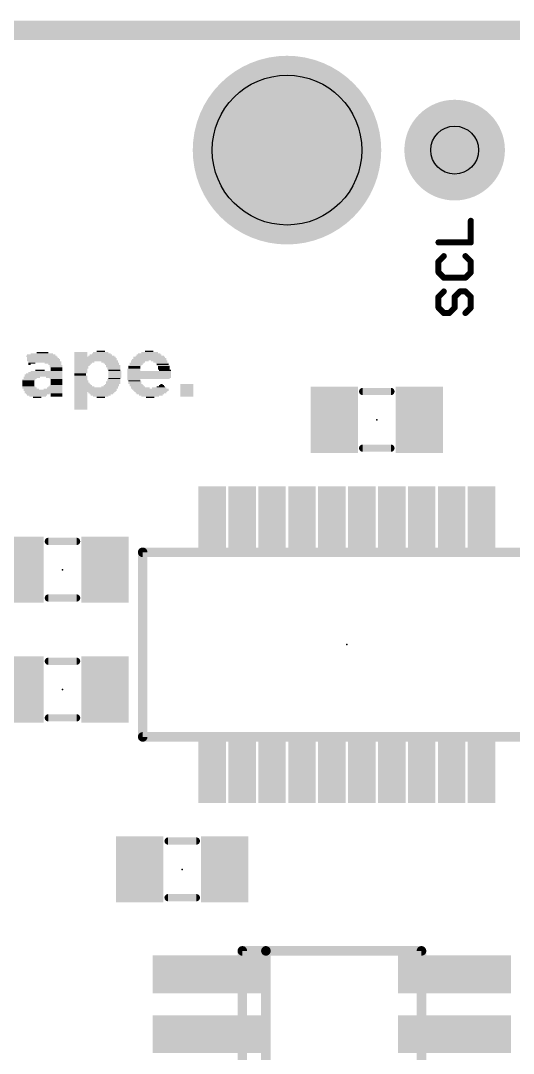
# Model space of a CAD drawing. Extents: x 45.5 to 117.9, y 20.2 to 75.1.
# Drawn here: x 57.85 to 68.3, y 53.25 to 75.13 of the extents above; entities that cross this region are included whole.
import ezdxf

# ---------------------------------------------------------------- set-up
doc = ezdxf.new("R2010")
doc.units = 0
for name, color, linetype in [('17', 82, 'CONTINUOUS'), ('20', 7, 'CONTINUOUS'), ('21', 253, 'CONTINUOUS'), ('23', 7, 'CONTINUOUS'), ('25', 253, 'CONTINUOUS'), ('29', 253, 'CONTINUOUS'), ('30', 253, 'CONTINUOUS'), ('31', 253, 'CONTINUOUS'), ('44', 253, 'CONTINUOUS'), ('51', 253, 'CONTINUOUS')]:
    doc.layers.add(name, color=color, linetype=linetype)

# ---------------------------------------------------------------- blocks, each defined once
blk = doc.blocks.new('RECT')
blk.add_solid([(-0.5, -0.5), (0.5, -0.5), (-0.5, 0.5), (0.5, 0.5)])
blk = doc.blocks.new('ROUNDP')
at = {"const_width": 0.5}
blk.add_lwpolyline([(0, -0.25, 1), (0, 0.25, 1), (0, -0.25)], format="xyb", dxfattribs=at)

msp = doc.modelspace()

# ---------------------------------------------------------------- linework, layer by layer
at = {"layer": '20', "const_width": 0.4064}
msp.add_lwpolyline([(49.8475, 74.93), (113.03, 74.93)], dxfattribs=at)
at = {"layer": '20'}
msp.add_circle((63.5, 72.39), 1.5875, dxfattribs=at)
at = {"layer": '21'}
for points, const_width in [([(65.105, 67.275), (65.705, 67.275)], 0.1524), ([(65.105, 66.075), (65.705, 66.075)], 0.1524), ([(59.0375, 64.1), (58.4375, 64.1)], 0.1524), ([(69.1007, 63.8683), (60.4393, 63.8683)], 0.2032), ([(60.4393, 63.8683), (60.4393, 59.9567)], 0.2032), ([(59.0375, 62.9), (58.4375, 62.9)], 0.1524), ([(59.0375, 61.56), (58.4375, 61.56)], 0.1524), ([(59.0375, 60.36), (58.4375, 60.36)], 0.1524), ([(60.4393, 59.9567), (69.1007, 59.9567)], 0.2032), ([(60.9775, 57.75), (61.5775, 57.75)], 0.1524), ([(60.9775, 56.55), (61.5775, 56.55)], 0.1524)]:
    msp.add_lwpolyline(points, dxfattribs=dict(at, const_width=const_width))
for points, const_width in [([(65.105, 67.3131, 1), (65.105, 67.2369)], 0.0762), ([(65.705, 67.2369, 1), (65.705, 67.3131)], 0.0762), ([(65.105, 66.1131, 1), (65.105, 66.0369)], 0.0762), ([(65.705, 66.0369, 1), (65.705, 66.1131)], 0.0762), ([(58.4375, 64.1381, 1), (58.4375, 64.0619)], 0.0762), ([(59.0375, 64.0619, 1), (59.0375, 64.1381)], 0.0762), ([(60.4393, 63.9191, 1), (60.4393, 63.8175)], 0.1016), ([(60.4901, 63.8683, 1), (60.3885, 63.8683)], 0.1016), ([(58.4375, 62.9381, 1), (58.4375, 62.8619)], 0.0762), ([(59.0375, 62.8619, 1), (59.0375, 62.9381)], 0.0762), ([(58.4375, 61.5981, 1), (58.4375, 61.5219)], 0.0762), ([(59.0375, 61.5219, 1), (59.0375, 61.5981)], 0.0762), ([(58.4375, 60.3981, 1), (58.4375, 60.3219)], 0.0762), ([(59.0375, 60.3219, 1), (59.0375, 60.3981)], 0.0762), ([(60.4393, 60.0075, 1), (60.4393, 59.9059)], 0.1016), ([(60.3885, 59.9567, 1), (60.4901, 59.9567)], 0.1016), ([(60.9775, 57.7881, 1), (60.9775, 57.7119)], 0.0762), ([(61.5775, 57.7119, 1), (61.5775, 57.7881)], 0.0762), ([(60.9775, 56.5881, 1), (60.9775, 56.5119)], 0.0762), ([(61.5775, 56.5119, 1), (61.5775, 56.5881)], 0.0762)]:
    msp.add_lwpolyline(points, format="xyb", dxfattribs=dict(at, const_width=const_width))
at = {"layer": '23'}
for p in [(65.405, 66.675), (58.7375, 63.5), (64.77, 61.9125), (58.7375, 60.96), (61.2775, 57.15)]:
    msp.add_point(p, dxfattribs=at)
at = {"layer": '25', "const_width": 0.0635}
for points in [[(67.4306, 70.8927, 1), (67.3671, 70.8927)], [(66.7125, 70.4668, 1), (66.7125, 70.4033)], [(67.3671, 70.4351, 1), (67.4306, 70.4351)], [(67.3989, 70.4033, 1), (67.3989, 70.4668)], [(66.7443, 70.0299, 1), (66.6808, 70.0299)], [(66.6901, 70.0523, 1), (66.735, 70.0074)], [(66.8494, 70.1218, 1), (66.8045, 70.1667)], [(67.307, 70.1667, 1), (67.2621, 70.1218)], [(67.4306, 70.0299, 1), (67.3671, 70.0299)], [(67.3764, 70.0074, 1), (67.4214, 70.0523)], [(66.735, 69.8235, 1), (66.6901, 69.7786)], [(66.6808, 69.8011, 1), (66.7443, 69.8011)], [(67.3671, 69.8011, 1), (67.4306, 69.8011)], [(67.4214, 69.7786, 1), (67.3764, 69.8235)], [(66.8269, 69.7184, 1), (66.8269, 69.6549)], [(66.8045, 69.6642, 1), (66.8494, 69.7091)], [(67.2621, 69.7091, 1), (67.307, 69.6642)], [(67.2845, 69.6549, 1), (67.2845, 69.7184)], [(66.8494, 69.3734, 1), (66.8045, 69.4183)], [(67.1701, 69.4276, 1), (67.1701, 69.3641)], [(67.1926, 69.3734, 1), (67.1477, 69.4183)], [(67.307, 69.4183, 1), (67.2621, 69.3734)], [(67.2845, 69.3641, 1), (67.2845, 69.4276)], [(66.7443, 69.2814, 1), (66.6808, 69.2814)], [(66.6901, 69.3039, 1), (66.735, 69.259)], [(67.0875, 69.2814, 1), (67.024, 69.2814)], [(67.0333, 69.3039, 1), (67.0782, 69.259)], [(67.4306, 69.2814, 1), (67.3671, 69.2814)], [(67.3764, 69.259, 1), (67.4214, 69.3039)], [(66.735, 69.0751, 1), (66.6901, 69.0302)], [(66.6808, 69.0526, 1), (66.7443, 69.0526)], [(66.8269, 68.97, 1), (66.8269, 68.9065)], [(66.8045, 68.9158, 1), (66.8494, 68.9607)], [(66.9189, 68.9607, 1), (66.9638, 68.9158)], [(66.9413, 68.9065, 1), (66.9413, 68.97)], [(67.024, 69.0526, 1), (67.0875, 69.0526)], [(67.0782, 69.0302, 1), (67.0333, 69.0751)], [(67.2621, 68.9607, 1), (67.307, 68.9158)], [(67.3671, 69.0526, 1), (67.4306, 69.0526)], [(67.4214, 69.0302, 1), (67.3764, 69.0751)]]:
    msp.add_lwpolyline(points, format="xyb", dxfattribs=at)
at = {"layer": '25', "const_width": 0.127}
for points in [[(67.3989, 70.4351), (67.3989, 70.8927)], [(66.7125, 70.4351), (67.3989, 70.4351)], [(66.8269, 70.1443), (66.7125, 70.0299)], [(66.7125, 70.0299), (66.7125, 69.8011)], [(67.3989, 70.0299), (67.2845, 70.1443)], [(67.3989, 69.8011), (67.3989, 70.0299)], [(66.7125, 69.8011), (66.8269, 69.6867)], [(67.2845, 69.6867), (67.3989, 69.8011)], [(66.8269, 69.6867), (67.2845, 69.6867)], [(66.8269, 69.3958), (66.7125, 69.2814)], [(67.0557, 69.2814), (67.1701, 69.3958)], [(67.1701, 69.3958), (67.2845, 69.3958)], [(67.2845, 69.3958), (67.3989, 69.2814)], [(66.7125, 69.2814), (66.7125, 69.0526)], [(67.0557, 69.0526), (67.0557, 69.2814)], [(67.3989, 69.2814), (67.3989, 69.0526)], [(66.7125, 69.0526), (66.8269, 68.9383)], [(66.8269, 68.9383), (66.9413, 68.9383)], [(66.9413, 68.9383), (67.0557, 69.0526)], [(67.3989, 69.0526), (67.2845, 68.9383)]]:
    msp.add_lwpolyline(points, dxfattribs=at)
at = {"layer": '29', "const_width": 1.6891}
msp.add_lwpolyline([(63.5, 71.5455, 1), (63.5, 73.2345, 1), (63.5, 71.5455)], format="xyb", dxfattribs=at)
at = {"layer": '30', "const_width": 1.6891}
msp.add_lwpolyline([(63.5, 71.5455, 1), (63.5, 73.2345, 1), (63.5, 71.5455)], format="xyb", dxfattribs=at)
at = {"layer": '44', "const_width": 0.4064}
msp.add_lwpolyline([(63.5, 70.594, 1), (63.5, 74.1861, 1), (63.5, 70.594)], format="xyb", dxfattribs=at)
at = {"layer": '44'}
msp.add_circle((67.056, 72.39), 0.508, dxfattribs=at)
at = {"layer": '51', "const_width": 0.2032}
for points in [[(48.26, 74.93), (112.776, 74.93)], [(62.5525, 50.6225), (62.5525, 55.4225)], [(62.5525, 55.4225), (63.0525, 55.4225)], [(63.0525, 55.4225), (66.3525, 55.4225)], [(63.0525, 50.6225), (63.0525, 55.4225)], [(66.3525, 55.4225), (66.3525, 50.6225)]]:
    msp.add_lwpolyline(points, dxfattribs=at)
at = {"layer": '51', "const_width": 0.1016}
for points in [[(62.6033, 55.4225, 1), (62.5017, 55.4225)], [(62.5525, 55.4733, 1), (62.5525, 55.3717)], [(63.0525, 55.4733, 1), (63.0525, 55.3717)], [(63.1033, 55.4225, 1), (63.0017, 55.4225)], [(63.0525, 55.3717, 1), (63.0525, 55.4733)], [(66.4033, 55.4225, 1), (66.3017, 55.4225)], [(66.3525, 55.3717, 1), (66.3525, 55.4733)]]:
    msp.add_lwpolyline(points, format="xyb", dxfattribs=at)

# ---------------------------------------------------------------- block references
at = {"layer": '17', "xscale": 1.9304, "yscale": 1.9304}
msp.add_blockref('ROUNDP', (67.056, 72.39), dxfattribs=at)
msp.add_blockref('ROUNDP', (67.056, 72.39), dxfattribs=at)
at = {"layer": '29'}
for name, p, xscale, yscale in [('ROUNDP', (67.056, 72.39), 2.1336, 2.1336), ('RECT', (58.2875, 68.05), 0.6, 0.025), ('RECT', (58.3, 68.075), 0.475, 0.025), ('RECT', (58.3125, 68.1), 0.25, 0.025), ('RECT', (59.125, 68.1), 0.275, 0.025), ('RECT', (59.125, 68.075), 0.275, 0.025), ('RECT', (59.125, 68.05), 0.275, 0.025), ('RECT', (59.55, 68.05), 0.475, 0.025), ('RECT', (59.5625, 68.075), 0.4, 0.025), ('RECT', (59.55, 68.1), 0.325, 0.025), ('RECT', (59.55, 68.125), 0.175, 0.025), ('RECT', (60.575, 68.05), 0.525, 0.025), ('RECT', (60.575, 68.075), 0.475, 0.025), ('RECT', (60.5875, 68.1), 0.35, 0.025), ('RECT', (60.575, 68.125), 0.175, 0.025), ('RECT', (58.2875, 68.025), 0.65, 0.025), ('RECT', (58.3125, 68), 0.65, 0.025), ('RECT', (58.325, 67.975), 0.675, 0.025), ('RECT', (58.3375, 67.95), 0.7, 0.025), ('RECT', (58.3375, 67.925), 0.7, 0.025), ('RECT', (58.3625, 67.9), 0.7, 0.025), ('RECT', (58.0875, 67.875), 0.15, 0.025), ('RECT', (58.0375, 67.85), 0.05, 0.025), ('RECT', (58.5375, 67.875), 0.35, 0.025), ('RECT', (58.575, 67.85), 0.275, 0.025), ('RECT', (58.6, 67.825), 0.275, 0.025), ('RECT', (59.125, 68.025), 0.275, 0.025), ('RECT', (59.425, 68), 0.875, 0.025), ('RECT', (59.4375, 67.975), 0.9, 0.025), ('RECT', (59.4375, 67.95), 0.9, 0.025), ('RECT', (59.45, 67.925), 0.925, 0.025), ('RECT', (59.2, 67.9), 0.425, 0.025), ('RECT', (59.175, 67.875), 0.375, 0.025), ('RECT', (59.1625, 67.85), 0.35, 0.025), ('RECT', (59.15, 67.825), 0.325, 0.025), ('RECT', (59.5625, 68.025), 0.55, 0.025), ('RECT', (59.7375, 67.9), 0.35, 0.025), ('RECT', (59.775, 67.875), 0.325, 0.025), ('RECT', (59.7875, 67.85), 0.3, 0.025), ('RECT', (59.8125, 67.825), 0.3, 0.025), ('RECT', (60.275, 67.825), 0.275, 0.025), ('RECT', (60.3125, 67.875), 0.3, 0.025), ('RECT', (60.3, 67.85), 0.275, 0.025), ('RECT', (60.375, 67.925), 0.375, 0.025), ('RECT', (60.3375, 67.9), 0.3, 0.025), ('RECT', (60.575, 67.95), 0.725, 0.025), ('RECT', (60.575, 68), 0.675, 0.025), ('RECT', (60.5875, 67.975), 0.7, 0.025), ('RECT', (60.5875, 68.025), 0.6, 0.025), ('RECT', (60.7875, 67.925), 0.35, 0.025), ('RECT', (60.8125, 67.9), 0.3, 0.025), ('RECT', (60.85, 67.875), 0.275, 0.025), ('RECT', (60.8625, 67.85), 0.25, 0.025), ('RECT', (60.875, 67.825), 0.275, 0.025), ('RECT', (58.3375, 67.625), 0.8, 0.025), ('RECT', (58.35, 67.65), 0.775, 0.025), ('RECT', (58.375, 67.675), 0.725, 0.025), ('RECT', (58.4, 67.7), 0.675, 0.025), ('RECT', (58.2625, 67.725), 0.2, 0.025), ('RECT', (58.6, 67.8), 0.275, 0.025), ('RECT', (58.6125, 67.775), 0.25, 0.025), ('RECT', (58.6125, 67.75), 0.25, 0.025), ('RECT', (58.6125, 67.725), 0.25, 0.025), ('RECT', (59.1375, 67.8), 0.3, 0.025), ('RECT', (59.1375, 67.775), 0.3, 0.025), ('RECT', (59.125, 67.75), 0.275, 0.025), ('RECT', (59.125, 67.725), 0.275, 0.025), ('RECT', (59.125, 67.7), 0.275, 0.025), ('RECT', (59.125, 67.675), 0.275, 0.025), ('RECT', (59.1125, 67.65), 0.25, 0.025), ('RECT', (59.1125, 67.625), 0.25, 0.025), ('RECT', (59.8125, 67.8), 0.3, 0.025), ('RECT', (59.825, 67.775), 0.275, 0.025), ('RECT', (59.825, 67.75), 0.275, 0.025), ('RECT', (59.8375, 67.725), 0.25, 0.025), ('RECT', (59.85, 67.7), 0.275, 0.025), ('RECT', (59.85, 67.675), 0.275, 0.025), ('RECT', (59.85, 67.65), 0.275, 0.025), ('RECT', (59.85, 67.625), 0.275, 0.025), ('RECT', (60.25, 67.75), 0.275, 0.025), ('RECT', (60.25, 67.725), 0.275, 0.025), ('RECT', (60.575, 67.7), 0.925, 0.025), ('RECT', (60.575, 67.675), 0.925, 0.025), ('RECT', (60.575, 67.65), 0.925, 0.025), ('RECT', (60.575, 67.625), 0.925, 0.025), ('RECT', (60.2625, 67.8), 0.25, 0.025), ('RECT', (60.2625, 67.775), 0.25, 0.025), ('RECT', (60.8875, 67.8), 0.25, 0.025), ('RECT', (60.8875, 67.775), 0.25, 0.025), ('RECT', (60.8875, 67.75), 0.25, 0.025), ('RECT', (60.9125, 67.725), 0.25, 0.025), ('RECT', (58.025, 67.525), 0.275, 0.025), ('RECT', (58.0125, 67.5), 0.25, 0.025), ('RECT', (58.0125, 67.475), 0.25, 0.025), ('RECT', (58.0125, 67.45), 0.25, 0.025), ('RECT', (58.0125, 67.425), 0.25, 0.025), ('RECT', (58.0125, 67.4), 0.25, 0.025), ('RECT', (58.0875, 67.575), 0.35, 0.025), ('RECT', (58.05, 67.55), 0.275, 0.025), ('RECT', (58.3375, 67.6), 0.8, 0.025), ('RECT', (58.5625, 67.575), 0.35, 0.025), ('RECT', (58.6, 67.55), 0.275, 0.025), ('RECT', (58.6, 67.4), 0.275, 0.025), ('RECT', (58.6125, 67.525), 0.25, 0.025), ('RECT', (58.6125, 67.5), 0.25, 0.025), ('RECT', (58.6125, 67.475), 0.25, 0.025), ('RECT', (58.6125, 67.45), 0.25, 0.025), ('RECT', (58.6125, 67.425), 0.25, 0.025), ('RECT', (59.125, 67.6), 0.275, 0.025), ('RECT', (59.125, 67.575), 0.275, 0.025), ('RECT', (59.125, 67.55), 0.275, 0.025), ('RECT', (59.125, 67.525), 0.275, 0.025), ('RECT', (59.1375, 67.5), 0.3, 0.025), ('RECT', (59.1375, 67.475), 0.3, 0.025), ('RECT', (59.15, 67.45), 0.325, 0.025), ('RECT', (59.1625, 67.425), 0.35, 0.025), ('RECT', (59.175, 67.4), 0.375, 0.025), ('RECT', (59.775, 67.4), 0.325, 0.025), ('RECT', (59.7875, 67.425), 0.3, 0.025), ('RECT', (59.8125, 67.475), 0.3, 0.025), ('RECT', (59.8125, 67.45), 0.3, 0.025), ('RECT', (59.825, 67.525), 0.275, 0.025), ('RECT', (59.825, 67.5), 0.275, 0.025), ('RECT', (59.85, 67.6), 0.275, 0.025), ('RECT', (59.85, 67.575), 0.275, 0.025), ('RECT', (59.8375, 67.55), 0.25, 0.025), ('RECT', (60.575, 67.6), 0.925, 0.025), ('RECT', (60.575, 67.575), 0.925, 0.025), ('RECT', (60.5625, 67.55), 0.9, 0.025), ('RECT', (60.25, 67.525), 0.275, 0.025), ('RECT', (60.2625, 67.5), 0.25, 0.025), ('RECT', (60.275, 67.475), 0.275, 0.025), ('RECT', (60.275, 67.45), 0.275, 0.025), ('RECT', (60.3, 67.425), 0.275, 0.025), ('RECT', (60.3125, 67.4), 0.3, 0.025), ('RECT', (60.8375, 67.4), 0.1, 0.025), ('RECT', (60.8375, 67.425), 0.05, 0.025), ('RECT', (61.375, 67.425), 0.275, 0.025), ('RECT', (61.375, 67.4), 0.275, 0.025), ('RECT', (58.025, 67.375), 0.275, 0.025), ('RECT', (58.0375, 67.35), 0.3, 0.025), ('RECT', (58.075, 67.325), 0.325, 0.025), ('RECT', (58.325, 67.3), 0.825, 0.025), ('RECT', (58.3375, 67.275), 0.8, 0.025), ('RECT', (58.3375, 67.25), 0.8, 0.025), ('RECT', (58.2125, 67.225), 0.5, 0.025), ('RECT', (58.2, 67.2), 0.425, 0.025), ('RECT', (58.2125, 67.175), 0.35, 0.025), ('RECT', (58.5375, 67.325), 0.4, 0.025), ('RECT', (58.575, 67.35), 0.325, 0.025), ('RECT', (58.5875, 67.375), 0.3, 0.025), ('RECT', (58.6125, 67.225), 0.25, 0.025), ('RECT', (58.6125, 67.2), 0.25, 0.025), ('RECT', (58.6125, 67.175), 0.25, 0.025), ('RECT', (59.2, 67.375), 0.425, 0.025), ('RECT', (59.45, 67.35), 0.925, 0.025), ('RECT', (59.4375, 67.325), 0.9, 0.025), ('RECT', (59.4375, 67.3), 0.9, 0.025), ('RECT', (59.425, 67.275), 0.875, 0.025), ('RECT', (59.125, 67.25), 0.275, 0.025), ('RECT', (59.125, 67.225), 0.275, 0.025), ('RECT', (59.125, 67.2), 0.275, 0.025), ('RECT', (59.125, 67.175), 0.275, 0.025), ('RECT', (59.5625, 67.25), 0.55, 0.025), ('RECT', (59.5625, 67.225), 0.5, 0.025), ('RECT', (59.55, 67.2), 0.425, 0.025), ('RECT', (59.55, 67.175), 0.325, 0.025), ('RECT', (59.7375, 67.375), 0.35, 0.025), ('RECT', (60.3375, 67.375), 0.3, 0.025), ('RECT', (60.3875, 67.35), 0.4, 0.025), ('RECT', (60.6, 67.325), 0.775, 0.025), ('RECT', (60.6125, 67.3), 0.75, 0.025), ('RECT', (60.6125, 67.275), 0.7, 0.025), ('RECT', (60.6125, 67.25), 0.65, 0.025), ('RECT', (60.6, 67.225), 0.575, 0.025), ('RECT', (60.6125, 67.2), 0.5, 0.025), ('RECT', (60.6, 67.175), 0.375, 0.025), ('RECT', (60.7875, 67.35), 0.3, 0.025), ('RECT', (60.825, 67.375), 0.175, 0.025), ('RECT', (61.375, 67.375), 0.275, 0.025), ('RECT', (61.375, 67.35), 0.275, 0.025), ('RECT', (61.375, 67.325), 0.275, 0.025), ('RECT', (61.375, 67.3), 0.275, 0.025), ('RECT', (61.375, 67.275), 0.275, 0.025), ('RECT', (61.375, 67.25), 0.275, 0.025), ('RECT', (61.375, 67.225), 0.275, 0.025), ('RECT', (61.375, 67.2), 0.275, 0.025), ('RECT', (61.375, 67.175), 0.275, 0.025), ('RECT', (64.505, 66.675), 1.0032, 1.4032), ('RECT', (66.305, 66.675), 1.0032, 1.4032), ('RECT', (58.2, 67.15), 0.175, 0.025), ('RECT', (59.125, 67.15), 0.275, 0.025), ('RECT', (59.125, 67.125), 0.275, 0.025), ('RECT', (59.125, 67.1), 0.275, 0.025), ('RECT', (59.125, 67.075), 0.275, 0.025), ('RECT', (59.125, 67.05), 0.275, 0.025), ('RECT', (59.125, 67.025), 0.275, 0.025), ('RECT', (59.125, 67), 0.275, 0.025), ('RECT', (59.125, 66.975), 0.275, 0.025), ('RECT', (59.125, 66.95), 0.275, 0.025), ('RECT', (59.55, 67.15), 0.175, 0.025), ('RECT', (60.6, 67.15), 0.175, 0.025), ('RECT', (59.125, 66.925), 0.275, 0.025), ('RECT', (59.125, 66.9), 0.275, 0.025), ('RECT', (61.9125, 64.5922), 0.5842, 1.3462), ('RECT', (62.5475, 64.5922), 0.5842, 1.3462), ('RECT', (63.1825, 64.5922), 0.5842, 1.3462), ('RECT', (63.8175, 64.5922), 0.5842, 1.3462), ('RECT', (64.4525, 64.5922), 0.5842, 1.3462), ('RECT', (65.0875, 64.5922), 0.5842, 1.3462), ('RECT', (65.7225, 64.5922), 0.5842, 1.3462), ('RECT', (66.3575, 64.5922), 0.5842, 1.3462), ('RECT', (66.9925, 64.5922), 0.5842, 1.3462), ('RECT', (67.6275, 64.5922), 0.5842, 1.3462), ('RECT', (60.3775, 57.15), 1.0032, 1.4032), ('RECT', (62.1775, 57.15), 1.0032, 1.4032)]:
    msp.add_blockref(name, p, dxfattribs=dict(at, xscale=xscale, yscale=yscale))
for p, xscale, yscale, rotation in [((57.8375, 63.5), 1.0032, 1.4032, 180), ((59.6375, 63.5), 1.0032, 1.4032, 180), ((57.8375, 60.96), 1.0032, 1.4032, 180), ((59.6375, 60.96), 1.0032, 1.4032, 180), ((61.9125, 59.2328), 0.5842, 1.3462, 180), ((62.5475, 59.2328), 0.5842, 1.3462, 180), ((63.1825, 59.2328), 0.5842, 1.3462, 180), ((63.8175, 59.2328), 0.5842, 1.3462, 180), ((64.4525, 59.2328), 0.5842, 1.3462, 180), ((65.0875, 59.2328), 0.5842, 1.3462, 180), ((65.7225, 59.2328), 0.5842, 1.3462, 180), ((66.3575, 59.2328), 0.5842, 1.3462, 180), ((66.9925, 59.2328), 0.5842, 1.3462, 180), ((67.6275, 59.2328), 0.5842, 1.3462, 180), ((61.8525, 54.9275), 0.8032, 2.4032, 270), ((67.0525, 54.9275), 0.8032, 2.4032, 270), ((61.8525, 53.6575), 0.8032, 2.4032, 270), ((67.0525, 53.6575), 0.8032, 2.4032, 270)]:
    msp.add_blockref('RECT', p, dxfattribs=dict(at, xscale=xscale, yscale=yscale, rotation=rotation))
at = {"layer": '30', "xscale": 2.1336, "yscale": 2.1336}
msp.add_blockref('ROUNDP', (67.056, 72.39), dxfattribs=at)
at = {"layer": '31'}
for p, xscale, yscale in [((64.505, 66.675), 0.8, 1.2), ((66.305, 66.675), 0.8, 1.2), ((61.9125, 64.5922), 0.381, 1.143), ((62.5475, 64.5922), 0.381, 1.143), ((63.1825, 64.5922), 0.381, 1.143), ((63.8175, 64.5922), 0.381, 1.143), ((64.4525, 64.5922), 0.381, 1.143), ((65.0875, 64.5922), 0.381, 1.143), ((65.7225, 64.5922), 0.381, 1.143), ((66.3575, 64.5922), 0.381, 1.143), ((66.9925, 64.5922), 0.381, 1.143), ((67.6275, 64.5922), 0.381, 1.143), ((60.3775, 57.15), 0.8, 1.2), ((62.1775, 57.15), 0.8, 1.2)]:
    msp.add_blockref('RECT', p, dxfattribs=dict(at, xscale=xscale, yscale=yscale))
for p, xscale, yscale, rotation in [((57.8375, 63.5), 0.8, 1.2, 180), ((59.6375, 63.5), 0.8, 1.2, 180), ((57.8375, 60.96), 0.8, 1.2, 180), ((59.6375, 60.96), 0.8, 1.2, 180), ((61.9125, 59.2328), 0.381, 1.143, 180), ((62.5475, 59.2328), 0.381, 1.143, 180), ((63.1825, 59.2328), 0.381, 1.143, 180), ((63.8175, 59.2328), 0.381, 1.143, 180), ((64.4525, 59.2328), 0.381, 1.143, 180), ((65.0875, 59.2328), 0.381, 1.143, 180), ((65.7225, 59.2328), 0.381, 1.143, 180), ((66.3575, 59.2328), 0.381, 1.143, 180), ((66.9925, 59.2328), 0.381, 1.143, 180), ((67.6275, 59.2328), 0.381, 1.143, 180), ((61.8525, 54.9275), 0.6, 2.2, 270), ((67.0525, 54.9275), 0.6, 2.2, 270), ((61.8525, 53.6575), 0.6, 2.2, 270), ((67.0525, 53.6575), 0.6, 2.2, 270)]:
    msp.add_blockref('RECT', p, dxfattribs=dict(at, xscale=xscale, yscale=yscale, rotation=rotation))
at = {"layer": '51'}
for p, xscale, yscale, rotation in [((61.9125, 64.5795), 0.254, 0.635, 180), ((62.5475, 64.5795), 0.254, 0.635, 180), ((63.1825, 64.5795), 0.254, 0.635, 180), ((63.8175, 64.5795), 0.254, 0.635, 180), ((64.4525, 64.5795), 0.254, 0.635, 180), ((65.0875, 64.5795), 0.254, 0.635, 180), ((65.7225, 64.5795), 0.254, 0.635, 180), ((66.3575, 64.5795), 0.254, 0.635, 180), ((66.9925, 64.5795), 0.254, 0.635, 180), ((67.6275, 64.5795), 0.254, 0.635, 180), ((61.9025, 54.9275), 0.49, 1.1, 270), ((67.0025, 54.9275), 0.49, 1.1, 270), ((61.9025, 53.6575), 0.49, 1.1, 270), ((67.0025, 53.6575), 0.49, 1.1, 270)]:
    msp.add_blockref('RECT', p, dxfattribs=dict(at, xscale=xscale, yscale=yscale, rotation=rotation))
at = {"layer": '51', "xscale": 0.254, "yscale": 0.635}
for p in [(61.9125, 59.2455), (62.5475, 59.2455), (63.1825, 59.2455), (63.8175, 59.2455), (64.4525, 59.2455), (65.0875, 59.2455), (65.7225, 59.2455), (66.3575, 59.2455), (66.9925, 59.2455), (67.6275, 59.2455)]:
    msp.add_blockref('RECT', p, dxfattribs=at)

doc.saveas('drawing.dxf')
